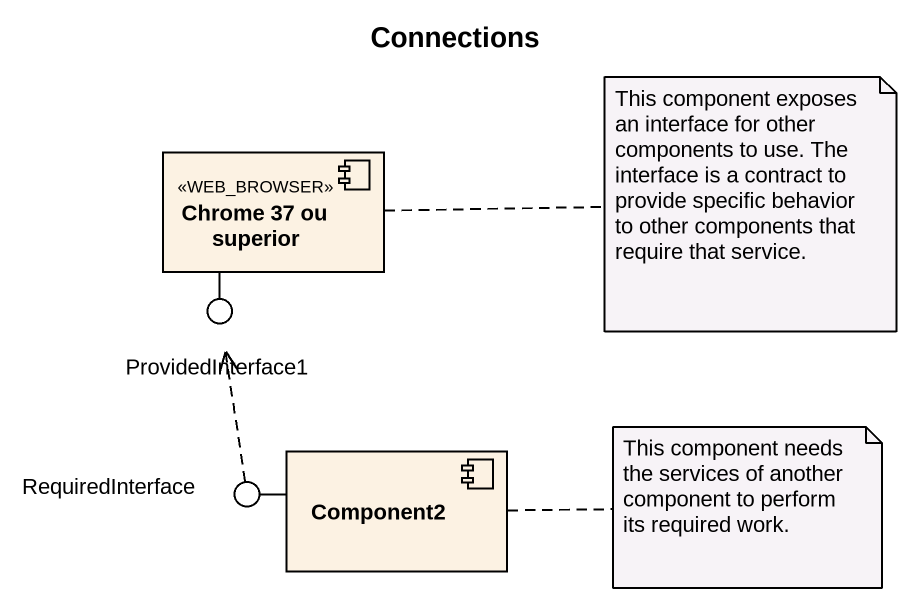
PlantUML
@startuml
title Connections
component "Chrome 37 ou superior" as Chrome_37_ou_superior <<WEB_BROWSER>>
() ProvidedInterface1
component Component2
() RequiredInterface
Chrome_37_ou_superior -- ProvidedInterface1
Component2 -left- RequiredInterface
RequiredInterface .up.> ProvidedInterface1
note right of Chrome_37_ou_superior : This component exposes an interface for other components to use. The interface is a contract to provide specific behavior to other components that require that service.
note right of Component2 : This component needs the services of another component to perform its required work.
@enduml
